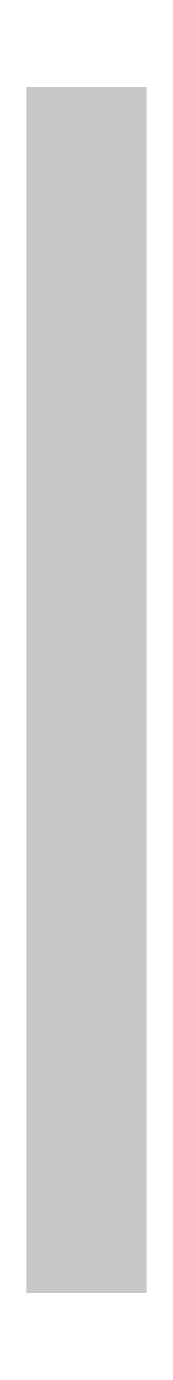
# Model space of a CAD drawing. Header units: millimetres. Extents: x -0.1 to 0.1, y -1.1 to 1.1.
import ezdxf

# ---------------------------------------------------------------- set-up
doc = ezdxf.new("R2010")
doc.units = ezdxf.units.MM

msp = doc.modelspace()

# ---------------------------------------------------------------- linework, layer by layer
at = {"color": 4, "lineweight": 0, "const_width": 0.2}
msp.add_lwpolyline([(0, 1), (0, -1)], dxfattribs=at)

doc.saveas('drawing.dxf')
